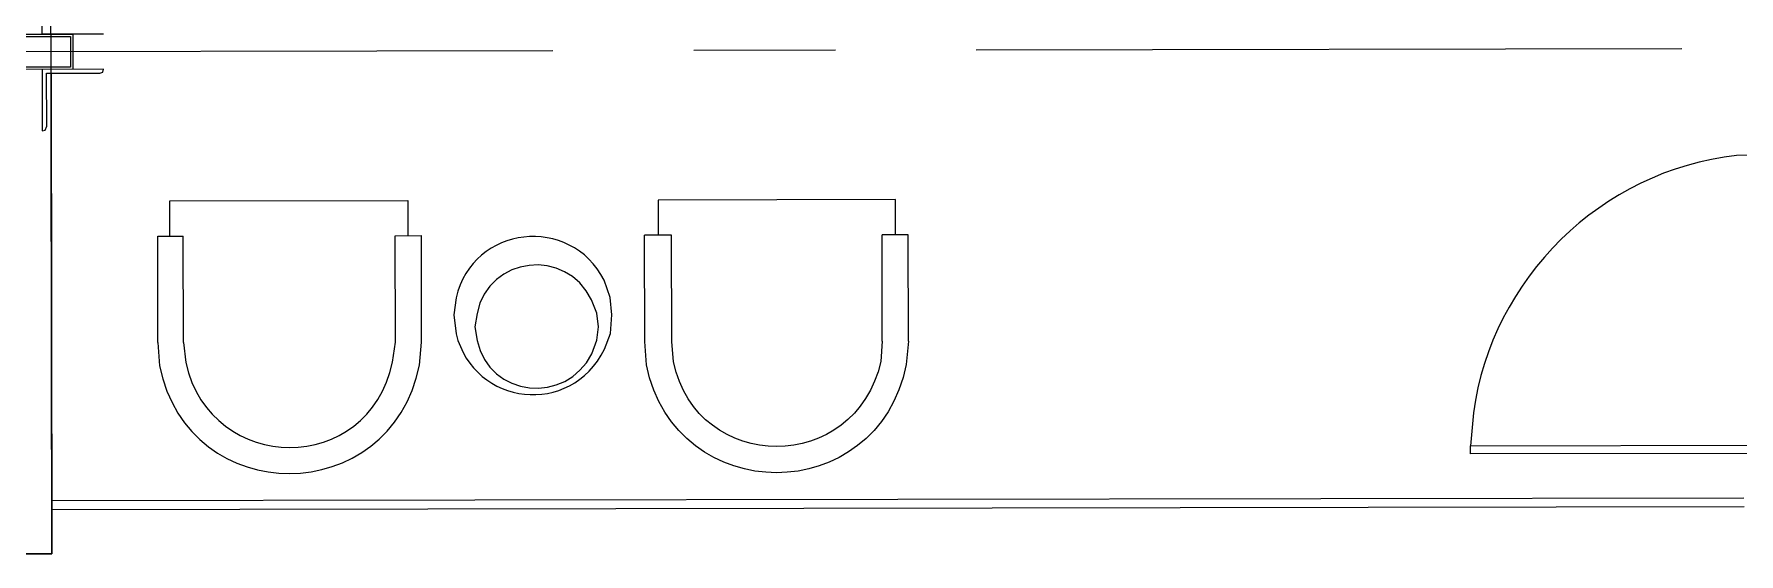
# Model space of a CAD drawing. Header units: inches. Extents: x 6322 to 85903, y -36042 to 7673.
# Drawn here: x 61789.5 to 61982.7, y 5790.5 to 5849.4 of the extents above; entities that cross this region are included whole.
import ezdxf

# ---------------------------------------------------------------- set-up
doc = ezdxf.new("R2010")
doc.units = ezdxf.units.IN
doc.header["$LTSCALE"] = 10
doc.linetypes.add('Amconstr', pattern=[9999, 9999, 0])
doc.layers.add('new partion wall', color=1, linetype='Continuous')

# ---------------------------------------------------------------- blocks, each defined once
blk = doc.blocks.new('pdf plan')
at = {"color": 7, "linetype": 'Continuous', "lineweight": -2, "true_color": 0x000007}
for p, q in [((367.645, 409.595), (366.901, 409.579)), ((361.079, 403.906), (361.013, 403.178))]:
    blk.add_line(p, q, dxfattribs=at)
at = {"color": 7, "linetype": 'Continuous', "lineweight": 9, "true_color": 0x000007}
for p, q in [((332.035, 405.51), (332.068, 404.997)), ((332.597, 405.51), (332.647, 405.064)), ((337.212, 405.064), (337.278, 405.51)), ((337.808, 404.997), (337.857, 405.51)), ((342.819, 404.997), (342.786, 405.51)), ((343.415, 405.064), (343.381, 405.51)), ((348.029, 405.51), (347.996, 405.064)), ((348.608, 405.51), (348.558, 404.997))]:
    blk.add_line(p, q, dxfattribs=at)
at = {"color": 7, "linetype": 'Continuous', "lineweight": -2, "true_color": 0x000007}
for points in [[(330.844, 412.325), (329.488, 412.325), (329.488, 413.697)], [(325.204, 411.944), (340.768, 411.944), (340.768, 411.944)], [(343.878, 411.944), (347.004, 411.944), (347.004, 411.944)], [(350.113, 411.944), (365.694, 411.944), (365.694, 411.944)], [(329.686, 402.02), (367.05, 402.02), (367.05, 402.02)], [(329.686, 401.822), (367.05, 401.822), (367.05, 401.822)]]:
    blk.add_lwpolyline(points, dxfattribs=at)
for points in [[(330.166, 412.325), (330.166, 411.547), (328.032, 411.547), (328.032, 412.325)], [(330.116, 412.275), (330.116, 411.597), (328.099, 411.597), (328.099, 412.275)], [(330.762, 411.464), (330.828, 411.481), (330.844, 411.547), (329.488, 411.547), (329.488, 410.191), (329.554, 410.207), (329.587, 410.29), (329.587, 411.464)], [(367.645, 403.178), (367.645, 402.996), (361.013, 402.996), (361.013, 403.178)]]:
    blk.add_lwpolyline(points, close=True, dxfattribs=at)
at = {"color": 7, "linetype": 'Continuous', "lineweight": 13}
blk.add_lwpolyline([(329.686, 411.464), (329.686, 400.846)], dxfattribs=at)
at = {"color": 7, "linetype": 'Continuous', "lineweight": 9, "true_color": 0x000007}
for points in [[(332.3, 408.636), (337.559, 408.636), (337.559, 408.636)], [(332.3, 407.859), (332.3, 408.636), (332.3, 408.636)], [(337.559, 408.636), (337.559, 407.859), (337.559, 407.859)], [(348.327, 408.636), (343.084, 408.636), (343.084, 408.636)], [(343.084, 408.636), (343.084, 407.859), (343.084, 407.859)], [(348.327, 407.859), (348.327, 408.636), (348.327, 408.636)], [(332.035, 405.51), (332.035, 407.859), (332.597, 407.859)], [(332.597, 405.51), (332.597, 407.859), (332.597, 407.859)], [(337.278, 405.51), (337.278, 407.859), (337.278, 407.859)], [(337.278, 407.859), (337.857, 407.859), (337.857, 407.859)], [(337.857, 405.51), (337.857, 407.859), (337.857, 407.859)], [(342.786, 405.51), (342.786, 407.859), (342.786, 407.859)], [(343.381, 407.859), (342.786, 407.859), (342.786, 407.859)], [(343.381, 405.51), (343.381, 407.859), (343.381, 407.859)], [(348.029, 405.51), (348.029, 407.859), (348.029, 407.859)], [(348.608, 405.51), (348.608, 407.859), (348.029, 407.859)], [(342.058, 406.106), (342.025, 406.486), (341.893, 406.866)], [(338.618, 406.486), (338.568, 406.106), (338.618, 405.692)], [(341.761, 405.841), (341.727, 406.139), (341.612, 406.436)], [(339.081, 406.139), (339.031, 405.841), (339.081, 405.543)], [(341.612, 405.245), (341.727, 405.543), (341.761, 405.841)], [(341.893, 405.345), (342.025, 405.692), (342.058, 406.106)]]:
    blk.add_lwpolyline(points, dxfattribs=at)
at = {"color": 7, "linetype": 'Continuous', "lineweight": -2, "true_color": 0x000007}
blk.add_open_spline([(366.901, 409.579), (363.907, 409.248), (361.493, 406.883), (361.079, 403.906)], degree=3, dxfattribs=at)
at = {"color": 7, "linetype": 'Continuous', "lineweight": 9, "true_color": 0x000007}
for points in [[(341.893, 406.866), (341.149, 408.322), (338.998, 408.09), (338.618, 406.486)], [(341.612, 406.436), (341.049, 407.594), (339.346, 407.412), (339.081, 406.139)], [(338.618, 405.692), (339.015, 404.088), (341.149, 403.84), (341.893, 405.345)], [(339.081, 405.543), (339.346, 404.286), (341.049, 404.104), (341.612, 405.245)], [(332.647, 405.064), (333.209, 402.566), (336.683, 402.549), (337.212, 405.064)], [(347.996, 405.064), (347.434, 402.566), (343.944, 402.566), (343.415, 405.064)], [(332.068, 404.997), (332.713, 401.805), (337.162, 401.822), (337.808, 404.997)], [(348.558, 404.997), (347.913, 401.805), (343.464, 401.822), (342.819, 404.997)]]:
    blk.add_open_spline(points, degree=3, dxfattribs=at)
at = {"layer": 'new partion wall'}
blk.add_line((329.686, 400.846), (328.512, 400.846), dxfattribs=at)
blk.add_lwpolyline([(328.529, 437.668), (328.529, 400.846), (329.686, 400.846), (329.686, 437.631), (328.529, 437.631)], dxfattribs=at)

msp = doc.modelspace()

# ---------------------------------------------------------------- block references
at = {"linetype": 'Amconstr', "lineweight": 25, "xscale": 5.131858713091743, "yscale": 5.131858713091743, "zscale": 5.131858713091743, "rotation": 0.100856521769071}
msp.add_blockref('pdf plan', (60103.28593, 3730.46186), dxfattribs=at)

doc.saveas('drawing.dxf')
